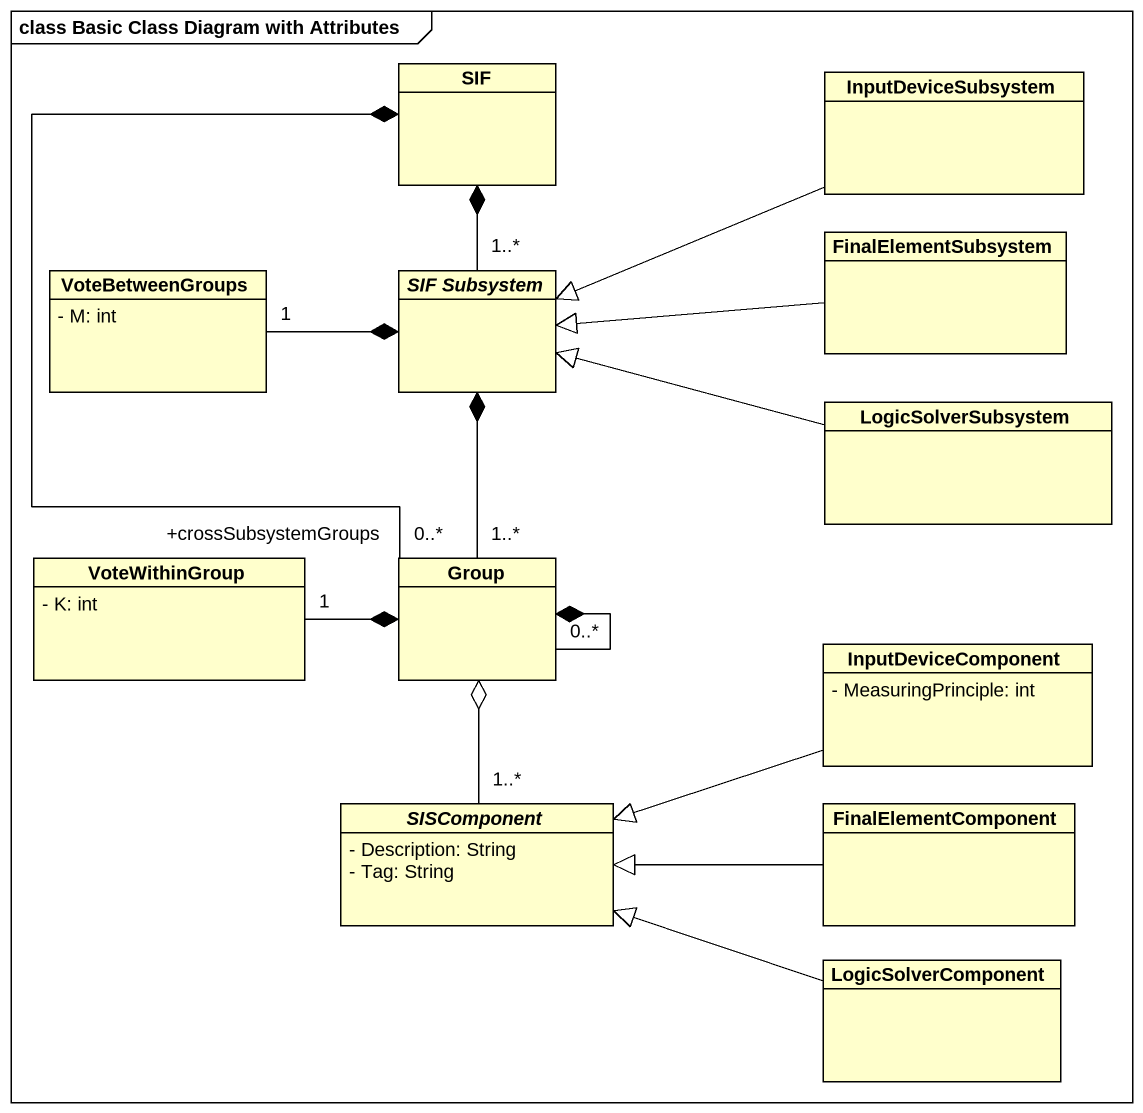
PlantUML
@startuml
mainframe class Basic Class Diagram with Attributes
hide circle
hide empty members
skinparam classAttributeIconSize 0
class SIF
class InputDeviceSubsystem
class FinalElementSubsystem
class VoteBetweenGroups {
  - M: int
}
abstract class "SIF Subsystem" as SIF_Subsystem
class LogicSolverSubsystem
class VoteWithinGroup {
  - K: int
}
class "Group" as Group_
class InputDeviceComponent {
  - MeasuringPrinciple: int
}
abstract class SISComponent {
  - Description: String
  - Tag: String
}
class FinalElementComponent
class LogicSolverComponent
InputDeviceSubsystem -left-|> SIF_Subsystem
FinalElementSubsystem -left-|> SIF_Subsystem
VoteBetweenGroups "1" -right-* SIF_Subsystem
SIF_Subsystem "1..*" -up-* SIF
LogicSolverSubsystem -left-|> SIF_Subsystem
VoteWithinGroup "1" -right-* Group_
Group_ "+crossSubsystemGroups\n0..*" -up-* SIF
Group_ "1..*" -up-* SIF_Subsystem
Group_ "0..*" --* Group_
InputDeviceComponent -left-|> SISComponent
SISComponent "1..*" -up-o Group_
FinalElementComponent -left-|> SISComponent
LogicSolverComponent -left-|> SISComponent
@enduml
